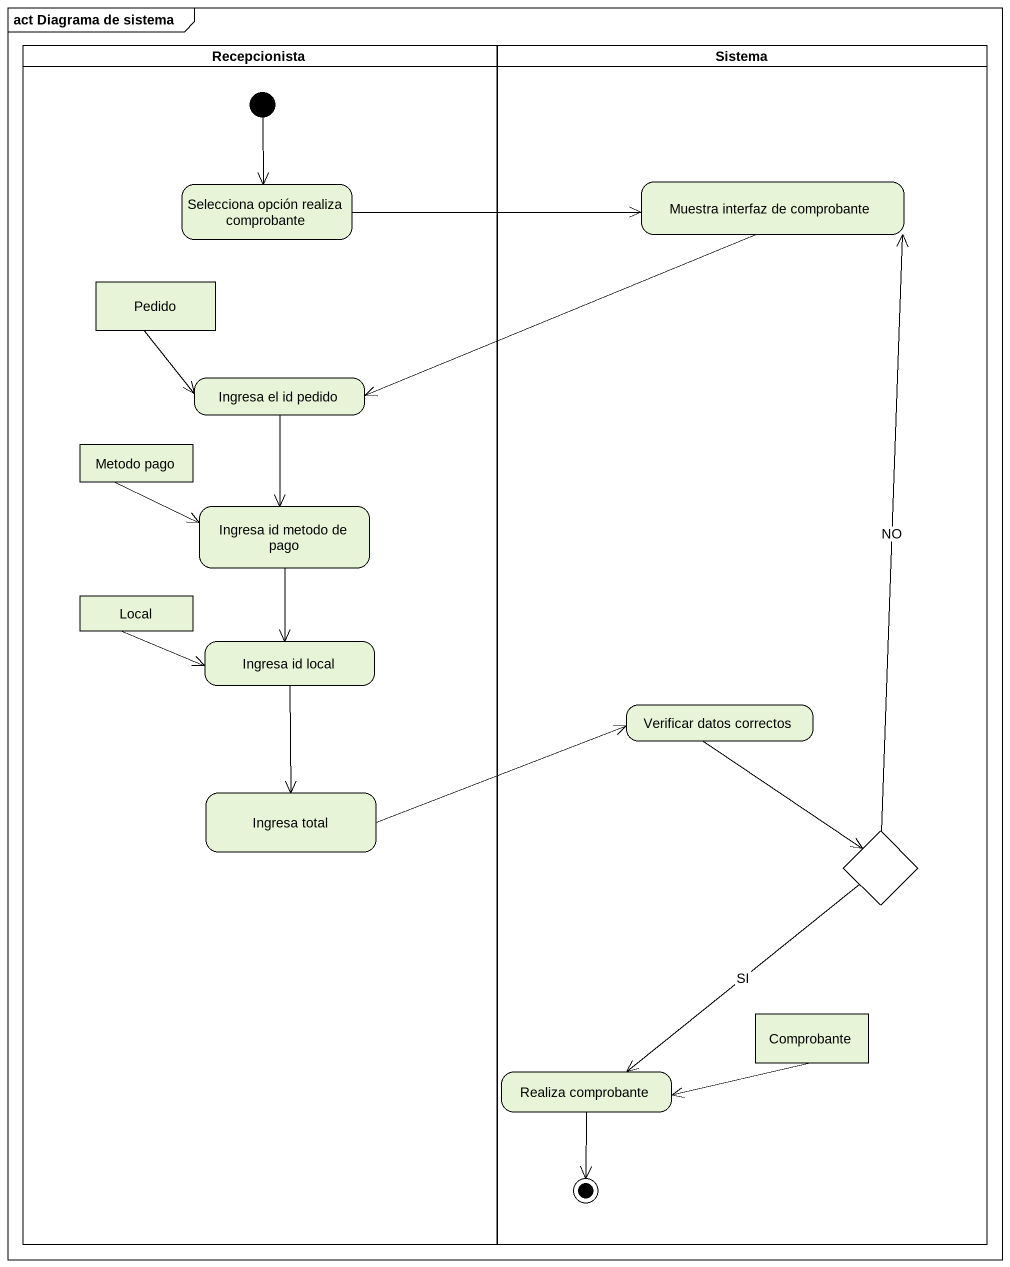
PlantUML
@startuml
mainframe act Diagrama de sistema
hide empty description
state Recepcionista <<partition>> {
  state "Selecciona opción realiza comprobante" as Selecciona_opción_realiza
  state Pedido <<object>>
  state "Ingresa el id pedido" as Ingresa_el_id_pedido
  state "Metodo pago" as Metodo_pago <<object>>
  state "Ingresa id metodo de pago" as Ingresa_id_metodo_de_pago
  state Local <<object>>
  state "Ingresa id local" as Ingresa_id_local
  state "Ingresa total" as Ingresa_total
  [*] --> Selecciona_opción_realiza
}
state Sistema <<partition>> {
  state "Muestra interfaz de comprobante" as Muestra_interfaz_de
  state "Verificar datos correctos" as Verificar_datos_correctos
  state choice1 <<choice>>
  state Comprobante <<object>>
  state "Realiza comprobante" as Realiza_comprobante
  Realiza_comprobante --> [*]
}
Selecciona_opción_realiza -right-> Muestra_interfaz_de
Muestra_interfaz_de -left-> Ingresa_el_id_pedido
Pedido --> Ingresa_el_id_pedido
Ingresa_el_id_pedido --> Ingresa_id_metodo_de_pago
Metodo_pago -right-> Ingresa_id_metodo_de_pago
Ingresa_id_metodo_de_pago --> Ingresa_id_local
Local -right-> Ingresa_id_local
Ingresa_id_local --> Ingresa_total
Verificar_datos_correctos --> choice1
Ingresa_total -right-> Verificar_datos_correctos
choice1 -up-> Muestra_interfaz_de : NO
choice1 --> Realiza_comprobante : SI
Comprobante -left-> Realiza_comprobante
@enduml
